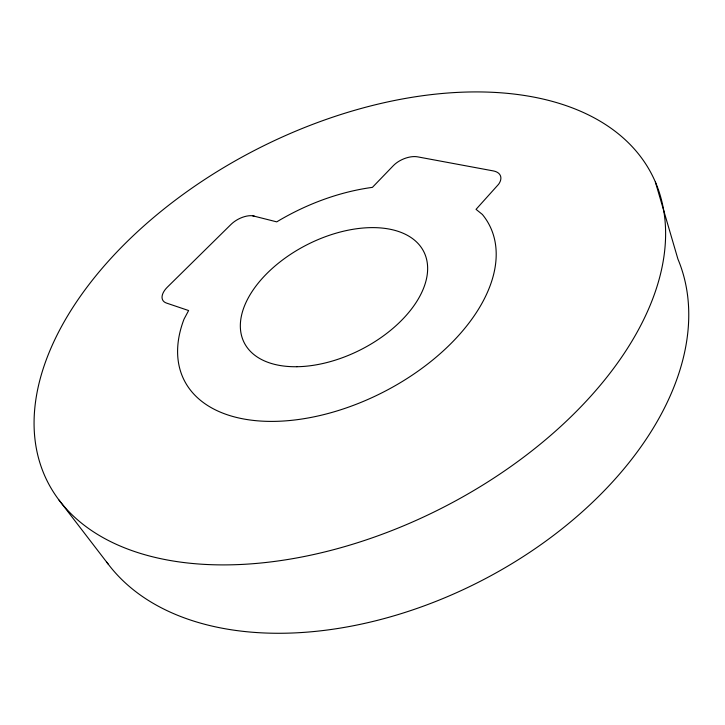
<?xml version="1.0" encoding="UTF-8"?>
<svg xmlns="http://www.w3.org/2000/svg" width="725" height="725" viewBox="0 0 725 725"><rect width="100%" height="100%" fill="white"/><g stroke="black" fill="none" stroke-linecap="round" stroke-linejoin="round"><path stroke-width="1.09" d="M252.536 215.76L276.733 221.859C305.859 204.405 338.711 191.935 372.414 187.358L393.358 165.644A18.497 9.914 -23.9 0 1 417.627 156.854L493.281 170.91A19.512 10.884 -22 0 1 498.601 184.259L476.044 209.353L482.343 214.428A171.191 100.576 -26.9 0 1 347.665 407.441A171.191 100.576 -26.9 0 1 184.014 319.163L188.618 310.545L166.487 303.068A18.633 10.032 -30.3 0 1 167.448 287.064L230.985 224.451A18.025 9.498 -28.1 0 1 252.536 215.76L254.176 216.05M58.988 500.032L108.161 564.068M655.373 182.011A338.956 201.876 -26.9 0 1 266.166 562.455A338.956 201.876 -26.9 0 1 127.99 240.754A338.956 201.876 -26.9 0 1 655.373 182.011L677.938 259.133A324.283 207.486 -26.9 0 1 486.856 577.879A324.283 207.486 -26.9 0 1 106.793 562.219M296.924 366.723A100.657 58.952 -26.9 0 0 427.007 261.317A100.657 58.952 -26.9 0 0 278.056 263.483A100.657 58.952 -26.9 0 0 296.924 366.723"/></g></svg>
